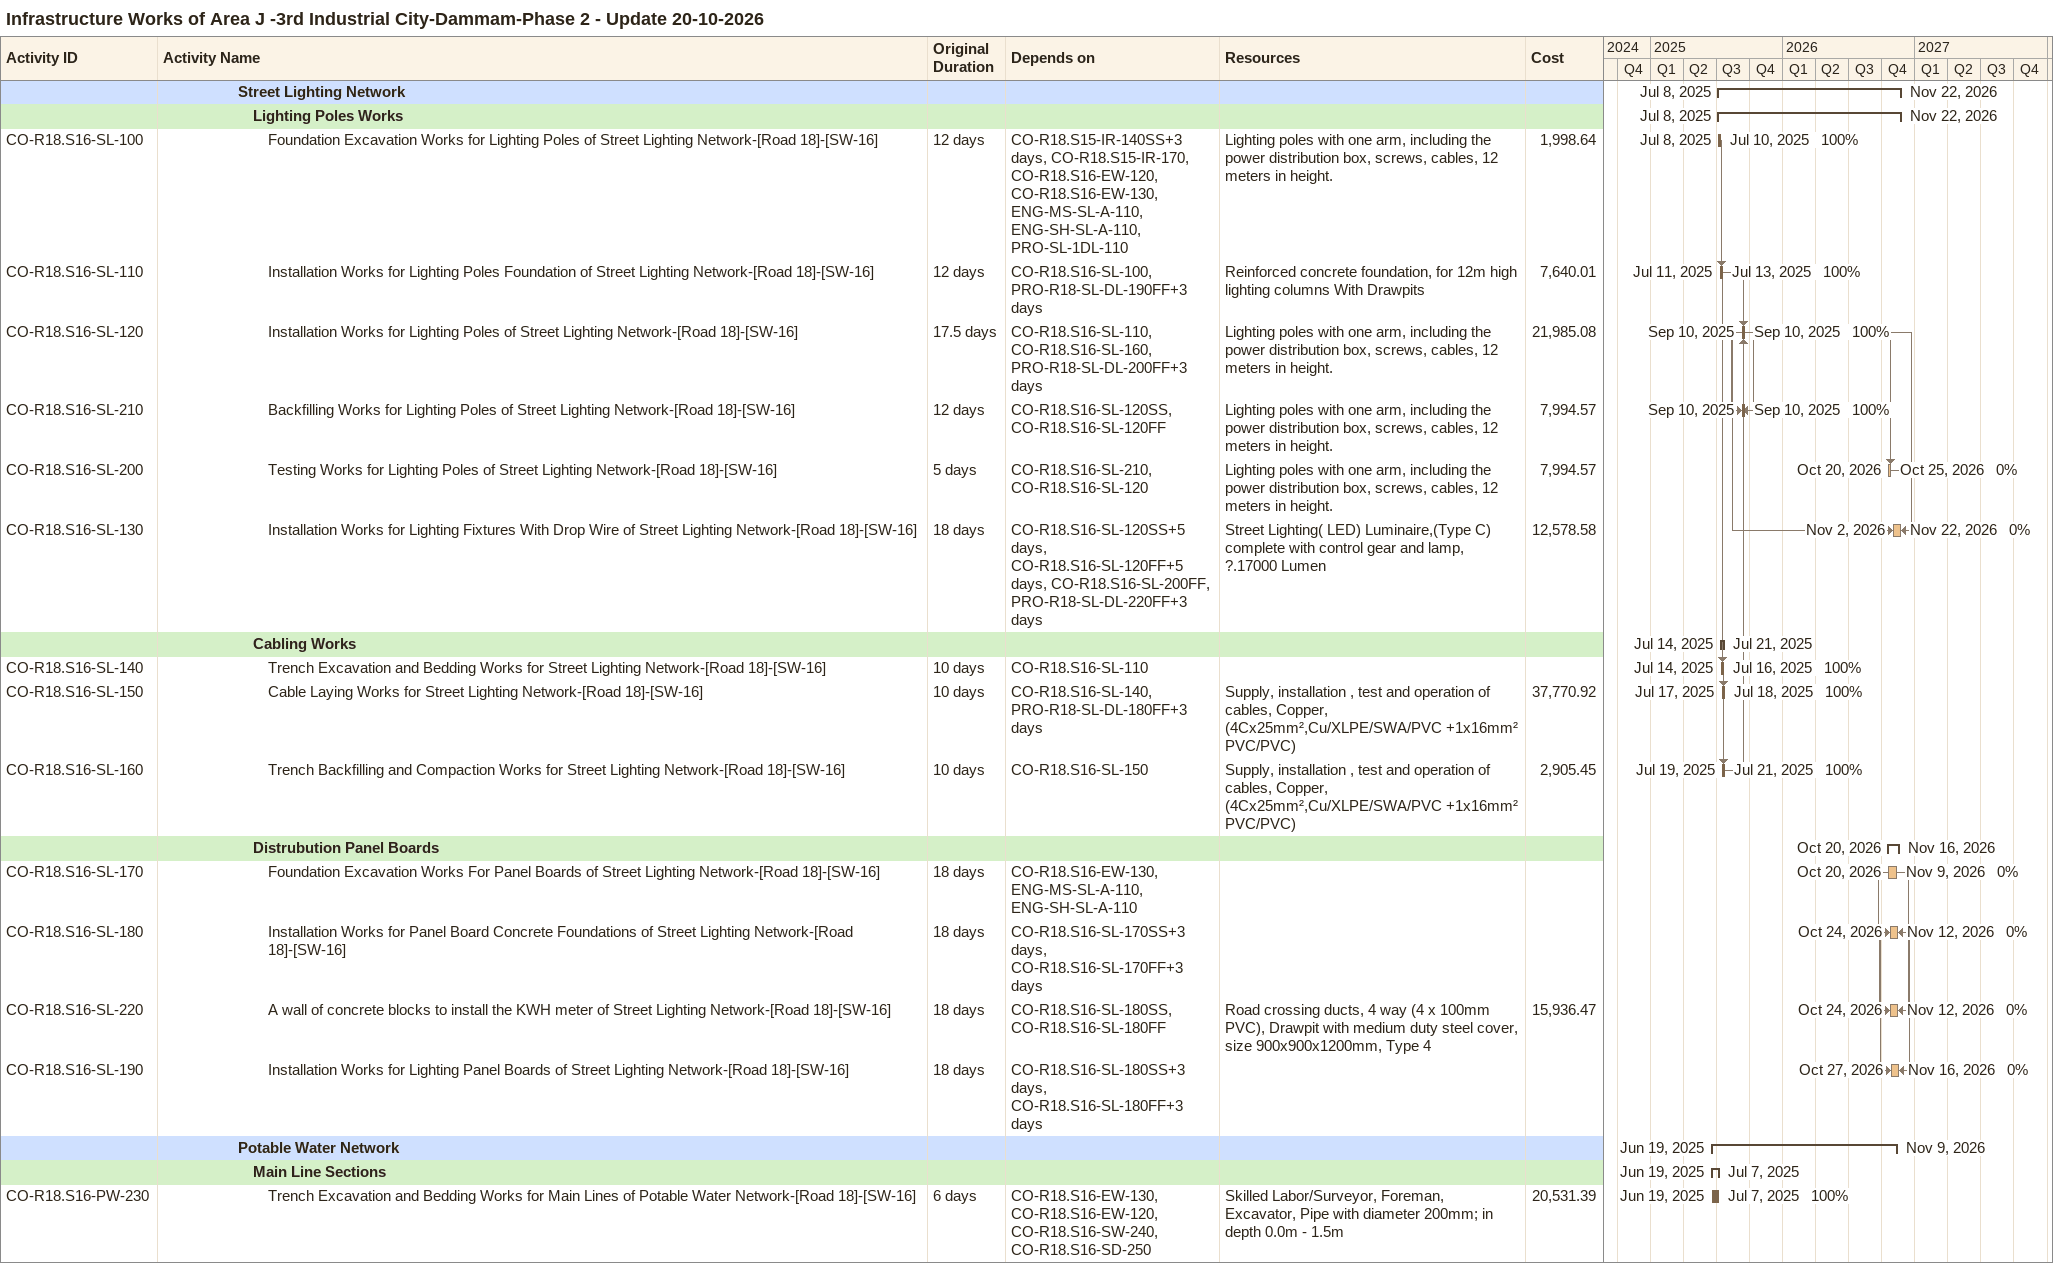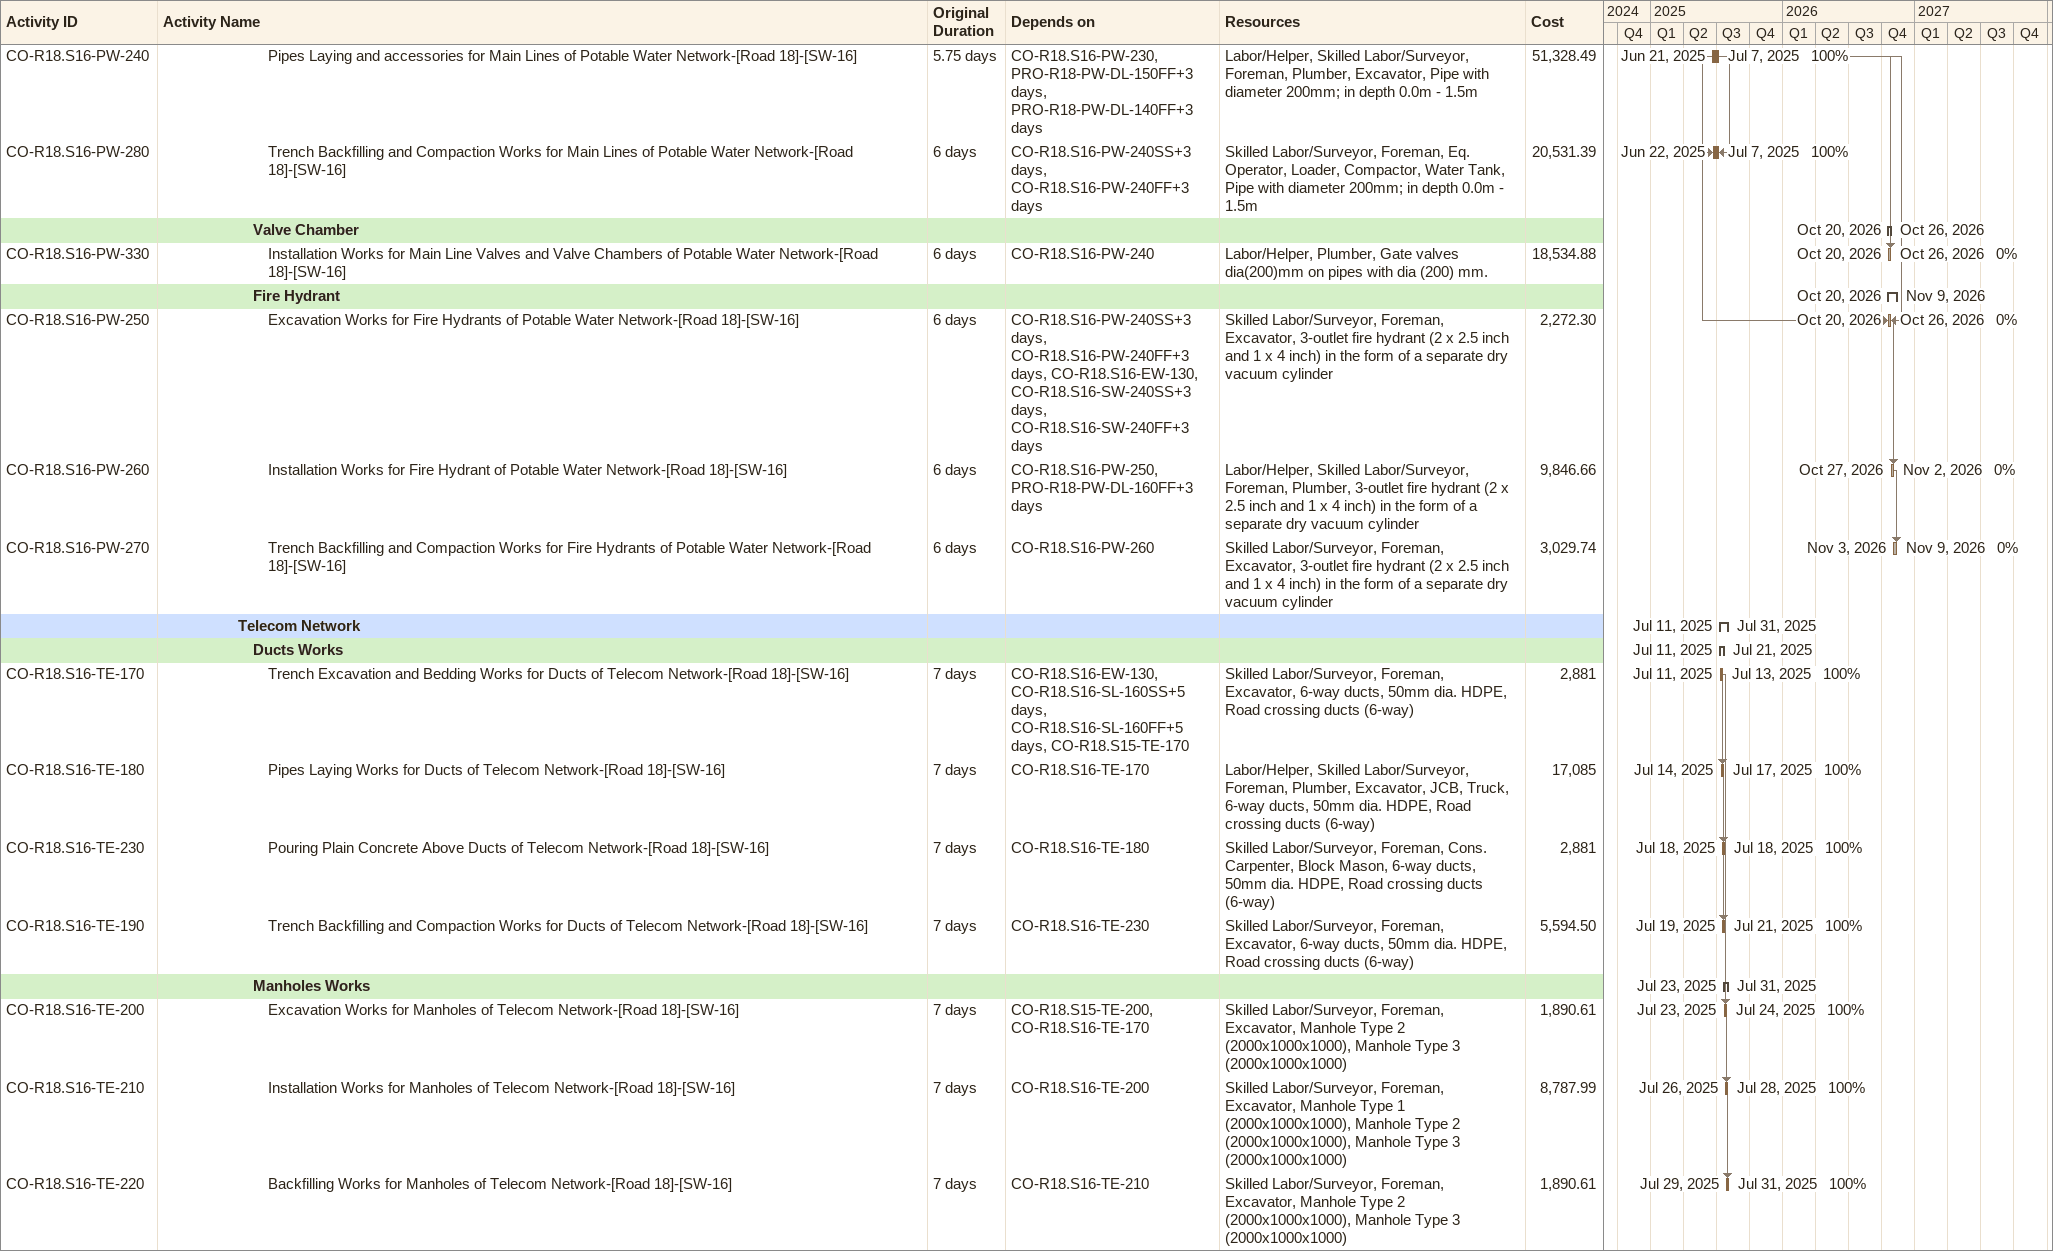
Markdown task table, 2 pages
Infrastructure Works of Area J -3rd Industrial City-Dammam-Phase 2 - Update 20-10-2026

| ID | Level | Task | Original duration | Start | Finish | Predecessors | Resources | % complete | Cost |
|---|---|---|---|---|---|---|---|---|---|
|  | 6 | **Street Lighting Network** |  | 2025-07-08 | 2026-11-22 |  |  |  |  |
|  | 7 | **Lighting Poles Works** |  | 2025-07-08 | 2026-11-22 |  |  |  |  |
| CO-R18.S16-SL-100 | 8 | Foundation Excavation Works for Lighting Poles of Street Lighting Network-[Road 18]-[SW-16] | 12d | 2025-07-08 | 2025-07-10 | CO-R18.S15-IR-140SS+3d, CO-R18.S15-IR-170, CO-R18.S16-EW-120, CO-R18.S16-EW-130, ENG-MS-SL-A-110, ENG-SH-SL-A-110, PRO-SL-1DL-110 | Lighting poles with one arm, including the power distribution box, screws, cables, 12 meters in height. | 100 | 1998.64 |
| CO-R18.S16-SL-110 | 8 | Installation Works for Lighting Poles Foundation of Street Lighting Network-[Road 18]-[SW-16] | 12d | 2025-07-11 | 2025-07-13 | CO-R18.S16-SL-100, PRO-R18-SL-DL-190FF+3d | Reinforced concrete foundation, for 12m high lighting columns With Drawpits | 100 | 7640.01 |
| CO-R18.S16-SL-120 | 8 | Installation Works for Lighting Poles of Street Lighting Network-[Road 18]-[SW-16] | 17.5d | 2025-09-10 | 2025-09-10 | CO-R18.S16-SL-110, CO-R18.S16-SL-160, PRO-R18-SL-DL-200FF+3d | Lighting poles with one arm, including the power distribution box, screws, cables, 12 meters in height. | 100 | 21985.08 |
| CO-R18.S16-SL-210 | 8 | Backfilling Works for Lighting Poles of Street Lighting Network-[Road 18]-[SW-16] | 12d | 2025-09-10 | 2025-09-10 | CO-R18.S16-SL-120SS, CO-R18.S16-SL-120FF | Lighting poles with one arm, including the power distribution box, screws, cables, 12 meters in height. | 100 | 7994.57 |
| CO-R18.S16-SL-200 | 8 | Testing Works for Lighting Poles of Street Lighting Network-[Road 18]-[SW-16] | 5d | 2026-10-20 | 2026-10-25 | CO-R18.S16-SL-210, CO-R18.S16-SL-120 | Lighting poles with one arm, including the power distribution box, screws, cables, 12 meters in height. | 0 | 7994.57 |
| CO-R18.S16-SL-130 | 8 | Installation Works for Lighting Fixtures With Drop Wire of Street Lighting Network-[Road 18]-[SW-16] | 18d | 2026-11-02 | 2026-11-22 | CO-R18.S16-SL-120SS+5d, CO-R18.S16-SL-120FF+5d, CO-R18.S16-SL-200FF, PRO-R18-SL-DL-220FF+3d | Street Lighting( LED) Luminaire,(Type C) complete with control gear and lamp, ?.17000 Lumen | 0 | 12578.58 |
|  | 7 | **Cabling Works** |  | 2025-07-14 | 2025-07-21 |  |  |  |  |
| CO-R18.S16-SL-140 | 8 | Trench Excavation and Bedding Works for Street Lighting Network-[Road 18]-[SW-16] | 10d | 2025-07-14 | 2025-07-16 | CO-R18.S16-SL-110 |  | 100 |  |
| CO-R18.S16-SL-150 | 8 | Cable Laying Works for Street Lighting Network-[Road 18]-[SW-16] | 10d | 2025-07-17 | 2025-07-18 | CO-R18.S16-SL-140, PRO-R18-SL-DL-180FF+3d | Supply, installation , test and operation of cables, Copper, (4Cx25mm²,Cu/XLPE/SWA/PVC +1x16mm² PVC/PVC) | 100 | 37770.92 |
| CO-R18.S16-SL-160 | 8 | Trench Backfilling and Compaction Works for Street Lighting Network-[Road 18]-[SW-16] | 10d | 2025-07-19 | 2025-07-21 | CO-R18.S16-SL-150 | Supply, installation , test and operation of cables, Copper, (4Cx25mm²,Cu/XLPE/SWA/PVC +1x16mm² PVC/PVC) | 100 | 2905.45 |
|  | 7 | **Distrubution Panel Boards** |  | 2026-10-20 | 2026-11-16 |  |  |  |  |
| CO-R18.S16-SL-170 | 8 | Foundation Excavation Works For Panel Boards of Street Lighting Network-[Road 18]-[SW-16] | 18d | 2026-10-20 | 2026-11-09 | CO-R18.S16-EW-130, ENG-MS-SL-A-110, ENG-SH-SL-A-110 |  | 0 |  |
| CO-R18.S16-SL-180 | 8 | Installation Works for Panel Board Concrete Foundations of Street Lighting Network-[Road 18]-[SW-16] | 18d | 2026-10-24 | 2026-11-12 | CO-R18.S16-SL-170SS+3d, CO-R18.S16-SL-170FF+3d |  | 0 |  |
| CO-R18.S16-SL-220 | 8 | A wall of concrete blocks to install the KWH meter of Street Lighting Network-[Road 18]-[SW-16] | 18d | 2026-10-24 | 2026-11-12 | CO-R18.S16-SL-180SS, CO-R18.S16-SL-180FF | Road crossing ducts, 4 way (4 x 100mm PVC), Drawpit with medium duty steel cover, size 900x900x1200mm, Type 4 | 0 | 15936.47 |
| CO-R18.S16-SL-190 | 8 | Installation Works for Lighting Panel Boards of Street Lighting Network-[Road 18]-[SW-16] | 18d | 2026-10-27 | 2026-11-16 | CO-R18.S16-SL-180SS+3d, CO-R18.S16-SL-180FF+3d |  | 0 |  |
|  | 6 | **Potable Water Network** |  | 2025-06-19 | 2026-11-09 |  |  |  |  |
|  | 7 | **Main Line Sections** |  | 2025-06-19 | 2025-07-07 |  |  |  |  |
| CO-R18.S16-PW-230 | 8 | Trench Excavation and Bedding Works for Main Lines of Potable Water Network-[Road 18]-[SW-16] | 6d | 2025-06-19 | 2025-07-07 | CO-R18.S16-EW-130, CO-R18.S16-EW-120, CO-R18.S16-SW-240, CO-R18.S16-SD-250 | Skilled Labor/Surveyor, Foreman, Excavator, Pipe with diameter 200mm; in depth 0.0m - 1.5m | 100 | 20531.39 |
| CO-R18.S16-PW-240 | 8 | Pipes Laying and accessories for Main Lines of Potable Water Network-[Road 18]-[SW-16] | 5.75d | 2025-06-21 | 2025-07-07 | CO-R18.S16-PW-230, PRO-R18-PW-DL-150FF+3d, PRO-R18-PW-DL-140FF+3d | Labor/Helper, Skilled Labor/Surveyor, Foreman, Plumber, Excavator, Pipe with diameter 200mm; in depth 0.0m - 1.5m | 100 | 51328.49 |
| CO-R18.S16-PW-280 | 8 | Trench Backfilling and Compaction Works for Main Lines of Potable Water Network-[Road 18]-[SW-16] | 6d | 2025-06-22 | 2025-07-07 | CO-R18.S16-PW-240SS+3d, CO-R18.S16-PW-240FF+3d | Skilled Labor/Surveyor, Foreman, Eq. Operator, Loader, Compactor, Water Tank, Pipe with diameter 200mm; in depth 0.0m - 1.5m | 100 | 20531.39 |
|  | 7 | **Valve Chamber** |  | 2026-10-20 | 2026-10-26 |  |  |  |  |
| CO-R18.S16-PW-330 | 8 | Installation Works for Main Line Valves and Valve Chambers of Potable Water Network-[Road 18]-[SW-16] | 6d | 2026-10-20 | 2026-10-26 | CO-R18.S16-PW-240 | Labor/Helper, Plumber, Gate valves dia(200)mm on pipes with dia (200) mm. | 0 | 18534.88 |
|  | 7 | **Fire Hydrant** |  | 2026-10-20 | 2026-11-09 |  |  |  |  |
| CO-R18.S16-PW-250 | 8 | Excavation Works for Fire Hydrants of Potable Water Network-[Road 18]-[SW-16] | 6d | 2026-10-20 | 2026-10-26 | CO-R18.S16-PW-240SS+3d, CO-R18.S16-PW-240FF+3d, CO-R18.S16-EW-130, CO-R18.S16-SW-240SS+3d, CO-R18.S16-SW-240FF+3d | Skilled Labor/Surveyor, Foreman, Excavator, 3-outlet fire hydrant (2 x 2.5 inch and 1 x 4 inch) in the form of a separate dry vacuum cylinder | 0 | 2272.30 |
| CO-R18.S16-PW-260 | 8 | Installation Works for Fire Hydrant of Potable Water Network-[Road 18]-[SW-16] | 6d | 2026-10-27 | 2026-11-02 | CO-R18.S16-PW-250, PRO-R18-PW-DL-160FF+3d | Labor/Helper, Skilled Labor/Surveyor, Foreman, Plumber, 3-outlet fire hydrant (2 x 2.5 inch and 1 x 4 inch) in the form of a separate dry vacuum cylinder | 0 | 9846.66 |
| CO-R18.S16-PW-270 | 8 | Trench Backfilling and Compaction Works for Fire Hydrants of Potable Water Network-[Road 18]-[SW-16] | 6d | 2026-11-03 | 2026-11-09 | CO-R18.S16-PW-260 | Skilled Labor/Surveyor, Foreman, Excavator, 3-outlet fire hydrant (2 x 2.5 inch and 1 x 4 inch) in the form of a separate dry vacuum cylinder | 0 | 3029.74 |
|  | 6 | **Telecom Network** |  | 2025-07-11 | 2025-07-31 |  |  |  |  |
|  | 7 | **Ducts Works** |  | 2025-07-11 | 2025-07-21 |  |  |  |  |
| CO-R18.S16-TE-170 | 8 | Trench Excavation and Bedding Works for Ducts of Telecom Network-[Road 18]-[SW-16] | 7d | 2025-07-11 | 2025-07-13 | CO-R18.S16-EW-130, CO-R18.S16-SL-160SS+5d, CO-R18.S16-SL-160FF+5d, CO-R18.S15-TE-170 | Skilled Labor/Surveyor, Foreman, Excavator, 6-way ducts, 50mm dia. HDPE, Road crossing ducts (6-way) | 100 | 2881 |
| CO-R18.S16-TE-180 | 8 | Pipes Laying Works for Ducts of Telecom Network-[Road 18]-[SW-16] | 7d | 2025-07-14 | 2025-07-17 | CO-R18.S16-TE-170 | Labor/Helper, Skilled Labor/Surveyor, Foreman, Plumber, Excavator, JCB, Truck, 6-way ducts, 50mm dia. HDPE, Road crossing ducts (6-way) | 100 | 17085 |
| CO-R18.S16-TE-230 | 8 | Pouring Plain Concrete Above Ducts of Telecom Network-[Road 18]-[SW-16] | 7d | 2025-07-18 | 2025-07-18 | CO-R18.S16-TE-180 | Skilled Labor/Surveyor, Foreman, Cons. Carpenter, Block Mason, 6-way ducts, 50mm dia. HDPE, Road crossing ducts (6-way) | 100 | 2881 |
| CO-R18.S16-TE-190 | 8 | Trench Backfilling and Compaction Works for Ducts of Telecom Network-[Road 18]-[SW-16] | 7d | 2025-07-19 | 2025-07-21 | CO-R18.S16-TE-230 | Skilled Labor/Surveyor, Foreman, Excavator, 6-way ducts, 50mm dia. HDPE, Road crossing ducts (6-way) | 100 | 5594.50 |
|  | 7 | **Manholes Works** |  | 2025-07-23 | 2025-07-31 |  |  |  |  |
| CO-R18.S16-TE-200 | 8 | Excavation Works for Manholes of Telecom Network-[Road 18]-[SW-16] | 7d | 2025-07-23 | 2025-07-24 | CO-R18.S15-TE-200, CO-R18.S16-TE-170 | Skilled Labor/Surveyor, Foreman, Excavator, Manhole Type 2 (2000x1000x1000), Manhole Type 3 (2000x1000x1000) | 100 | 1890.61 |
| CO-R18.S16-TE-210 | 8 | Installation Works for Manholes of Telecom Network-[Road 18]-[SW-16] | 7d | 2025-07-26 | 2025-07-28 | CO-R18.S16-TE-200 | Skilled Labor/Surveyor, Foreman, Excavator, Manhole Type 1 (2000x1000x1000), Manhole Type 2 (2000x1000x1000), Manhole Type 3 (2000x1000x1000) | 100 | 8787.99 |
| CO-R18.S16-TE-220 | 8 | Backfilling Works for Manholes of Telecom Network-[Road 18]-[SW-16] | 7d | 2025-07-29 | 2025-07-31 | CO-R18.S16-TE-210 | Skilled Labor/Surveyor, Foreman, Excavator, Manhole Type 2 (2000x1000x1000), Manhole Type 3 (2000x1000x1000) | 100 | 1890.61 |
